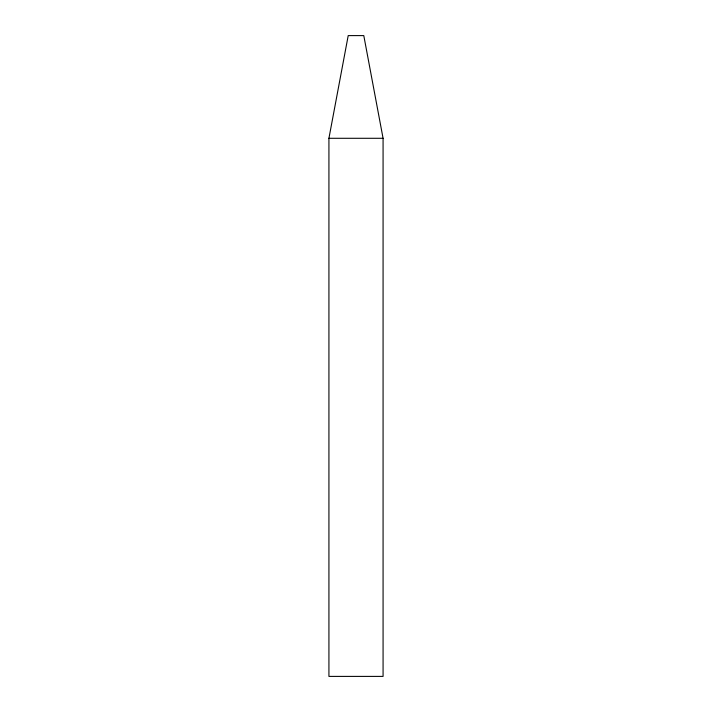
<?xml version="1.0" encoding="UTF-8"?>
<svg xmlns="http://www.w3.org/2000/svg" width="712" height="712" viewBox="0 0 712 712"><rect width="100%" height="100%" fill="white"/><g stroke="black" fill="none" stroke-linecap="round" stroke-linejoin="round"><path stroke-width="1.07" d="M328.926 138.288L348.212 35.6L363.788 35.6L383.074 138.288L383.074 676.4L328.926 676.4L328.926 138.288L383.074 138.288"/></g></svg>
